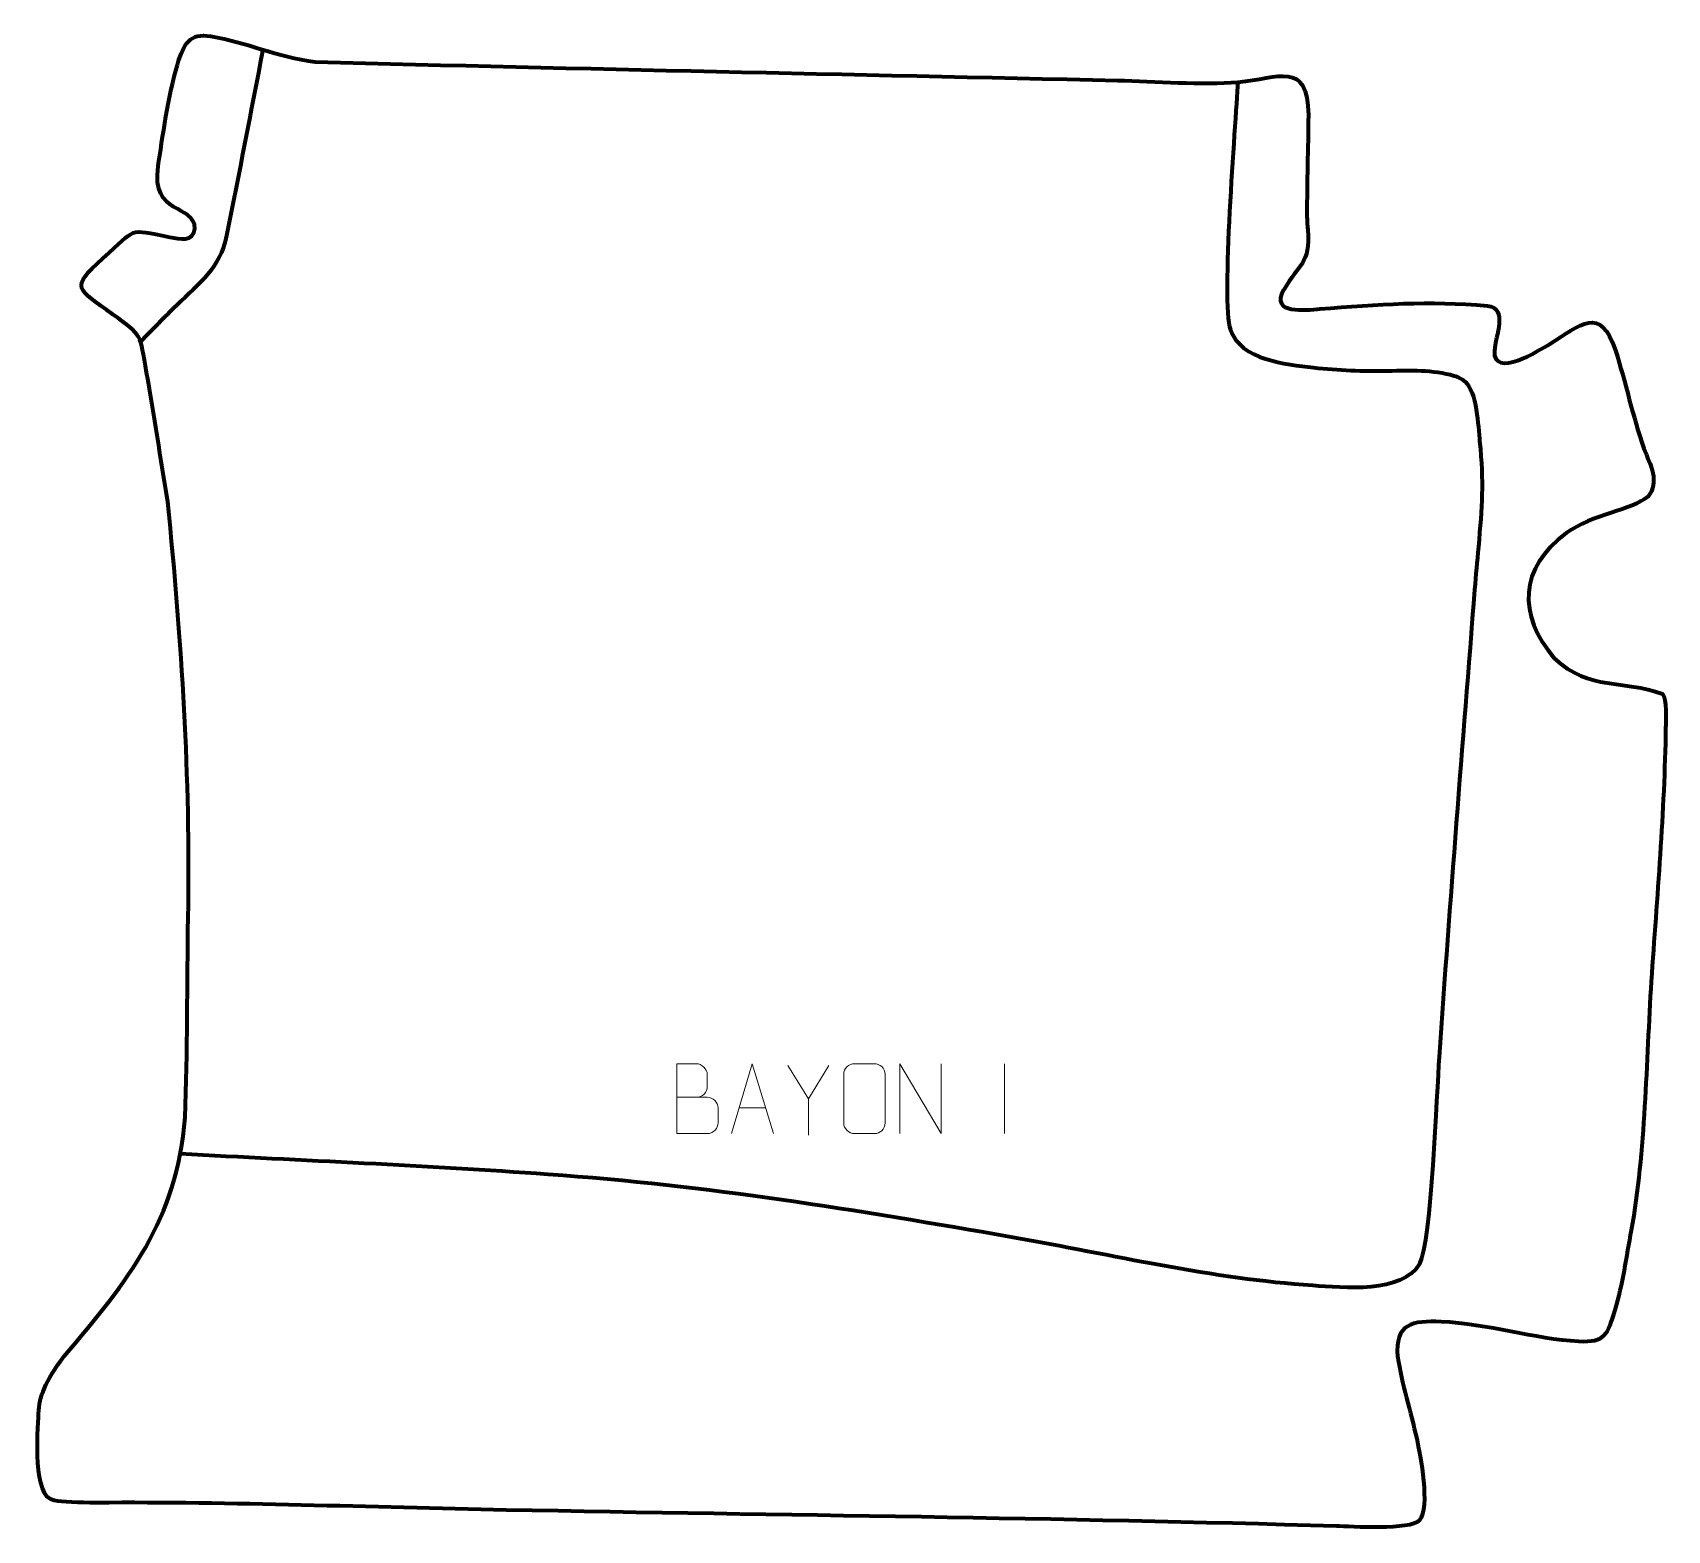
# Model space of a CAD drawing. Header units: millimetres. Extents: x -528 to 56, y 148 to 683.
import ezdxf

# ---------------------------------------------------------------- set-up
doc = ezdxf.new("R2010")
doc.units = ezdxf.units.MM
doc.header["$MEASUREMENT"] = 0
doc.layers.add('layer 2', color=7, linetype='Continuous')
doc.layers.add('layer 3', color=7, linetype='Continuous')

msp = doc.modelspace()

# ---------------------------------------------------------------- linework, layer by layer
at = {"layer": 'layer 2', "color": 142, "lineweight": 158}
for points, knots in [([(-445.9621, 676.6368), (-450.3111, 654.582), (-454.4621, 632.2973), (-458.9222, 610.3002), (-458.9222, 610.3002), (-461.3704, 598.2256), (-468.4532, 593.6183), (-476.8354, 585.2852), (-476.8354, 585.2852), (-481.1444, 581.0013), (-485.411, 576.6583), (-489.6888, 572.3418)], [0, 0, 0, 0, 0.25, 0.25, 0.25, 0.25, 0.5, 0.5, 0.5, 0.5, 1, 1, 1, 1]), ([(-97.8187, 665.0553), (-98.6398, 649.8428), (-103.9363, 586.4597), (-100.4608, 576.5835), (-100.4608, 576.5835), (-96.6076, 565.6337), (-80.9177, 564.2926), (-70.8143, 563.103), (-70.8143, 563.103), (-61.9235, 562.0562), (-53.127, 561.7357), (-44.182, 561.9), (-44.182, 561.9), (-36.1526, 562.1247), (-28.3194, 562.365), (-20.5131, 560.1672), (-20.5131, 560.1672), (-18.8191, 559.5769), (-18.0927, 559.1465), (-16.6831, 558.0849), (-16.6831, 558.0849), (-12.4652, 554.3954), (-11.9928, 542.1136), (-11.468, 536.817), (-11.468, 536.817), (-9.9725, 521.7238), (-10.6061, 513.7896), (-11.9331, 498.8627), (-11.9331, 498.8627), (-12.3781, 493.8579), (-12.8404, 488.8595), (-13.2475, 483.851), (-13.2475, 483.851), (-17.6817, 428.1681), (-22.0949, 372.4879), (-25.9696, 316.7625), (-25.9696, 316.7625), (-26.7955, 304.5578), (-28.7297, 250.4913), (-32.966, 242.949), (-32.966, 242.949), (-39.0501, 232.1166), (-60.2218, 234.4284), (-70.9984, 235.1372), (-70.9984, 235.1372), (-106.7643, 237.4898), (-142.853, 246.1573), (-178.1683, 252.356), (-178.1683, 252.356), (-234.4502, 262.1731), (-286.9436, 270.8001), (-344.1219, 274.8707), (-344.1219, 274.8707), (-387.8586, 277.9844), (-431.6832, 279.7823), (-475.462, 282.1997)], [0, 0, 0, 0, 0.06666667, 0.06666667, 0.06666667, 0.06666667, 0.13333333, 0.13333333, 0.13333333, 0.13333333, 0.2, 0.2, 0.2, 0.2, 0.26666667, 0.26666667, 0.26666667, 0.26666667, 0.33333333, 0.33333333, 0.33333333, 0.33333333, 0.4, 0.4, 0.4, 0.4, 0.46666667, 0.46666667, 0.46666667, 0.46666667, 0.53333333, 0.53333333, 0.53333333, 0.53333333, 0.6, 0.6, 0.6, 0.6, 0.66666667, 0.66666667, 0.66666667, 0.66666667, 0.73333333, 0.73333333, 0.73333333, 0.73333333, 0.8, 0.8, 0.8, 0.8, 0.86666667, 0.86666667, 0.86666667, 0.86666667, 1, 1, 1, 1])]:
    msp.add_open_spline(points, degree=3, knots=knots, dxfattribs=at)
at = {"layer": 'layer 3', "color": 242, "lineweight": 158}
msp.add_open_spline([(-479.9184, 515.1662), (-474.8629, 464.3164), (-471.7768, 417.7238), (-472.6482, 366.5158), (-472.6482, 366.5158), (-473.0461, 342.9728), (-472.8069, 318.6618), (-473.715, 295.2407), (-473.715, 295.2407), (-476.6634, 258.4666), (-493.9786, 236.8582), (-516.9021, 209.9882), (-516.9021, 209.9882), (-523.8891, 200.6153), (-525.7458, 195.6049), (-526.0572, 189.5126), (-526.0572, 189.5126), (-526.4188, 182.4372), (-528.1678, 159.5488), (-520.5263, 158.3506), (-520.5263, 158.3506), (-517.4081, 157.8616), (-511.7718, 157.5439), (-505.3813, 157.5826), (-505.3813, 157.5826), (-456.8817, 157.877), (-407.6187, 155.9339), (-359.0374, 154.9821), (-359.0374, 154.9821), (-260.1398, 153.0715), (-161.5308, 152.1788), (-62.6185, 149.2058), (-62.6185, 149.2058), (-57.5786, 149.0543), (-36.0702, 147.7283), (-33.0134, 151.2501), (-33.0134, 151.2501), (-29.0341, 155.8348), (-32.6849, 174.5855), (-33.9469, 180.4923), (-33.9469, 180.4923), (-36.1306, 190.1826), (-39.2593, 200.0114), (-40.7756, 209.7743), (-40.7756, 209.7743), (-41.8445, 221.5775), (-35.4822, 222.6724), (-25.2161, 222.2179), (-25.2161, 222.2179), (-8.6642, 221.4851), (8.0946, 216.0354), (23.9815, 215.1438), (23.9815, 215.1438), (33.3092, 214.6203), (34.1839, 217.7156), (36.7786, 226.3114), (36.7786, 226.3114), (39.5627, 235.5347), (40.9092, 245.4707), (42.6464, 254.9555), (42.6464, 254.9555), (47.7212, 282.8125), (47.9714, 315.1983), (49.8144, 343.802), (49.8144, 343.802), (51.8014, 373.5496), (54.5258, 404.7065), (54.9503, 434.3898), (54.9503, 434.3898), (54.98, 436.4615), (55.5477, 445.0982), (53.7972, 446.4747), (53.7972, 446.4747), (39.7891, 451.8927), (27.9745, 447.3108), (15.1649, 459.2531), (15.1649, 459.2531), (1.9867, 474.8361), (2.6057, 491.3921), (19.4469, 503.8909), (19.4469, 503.8909), (28.7124, 510.7673), (43.2222, 512.1879), (48.5492, 516.9337), (48.5492, 516.9337), (53.034, 522.1698), (49.376, 528.4319), (47.1977, 534.1333), (47.1977, 534.1333), (43.1001, 545.9023), (40.764, 557.5884), (37.0289, 569.1827), (37.0289, 569.1827), (31.743, 585.5907), (24.5665, 578.2696), (13.5334, 571.4799), (13.5334, 571.4799), (10.0487, 569.3354), (-6.8111, 558.8718), (-6.2011, 569.0444), (-6.2011, 569.0444), (-5.8794, 574.4097), (-1.1747, 584.2721), (-8.6826, 585.161), (-8.6826, 585.161), (-29.6099, 587.055), (-47.7268, 585.6269), (-68.4876, 584.0145), (-68.4876, 584.0145), (-73.5039, 583.625), (-86.4514, 582.0789), (-81.5124, 590.7208), (-81.5124, 590.7208), (-75.9699, 600.4187), (-71.9435, 599.6326), (-72.8728, 612.3641), (-72.8728, 612.3641), (-72.9983, 614.0844), (-73.0979, 615.7064), (-73.1741, 617.4318), (-73.1741, 617.4318), (-73.1204, 629.379), (-72.7626, 641.3171), (-72.6134, 653.2631), (-72.6134, 653.2631), (-72.9936, 673.1506), (-83.1569, 666.3386), (-97.8187, 665.0553), (-97.8187, 665.0553), (-110.47, 663.948), (-127.5036, 665.3284), (-140.8023, 665.6361), (-140.8023, 665.6361), (-236.2682, 667.845), (-331.7958, 669.7446), (-427.2471, 672.2944), (-427.2471, 672.2944), (-441.2701, 674.1375), (-451.6474, 679.2714), (-464.5742, 681.4333), (-464.5742, 681.4333), (-472.1222, 682.6956), (-474.1085, 678.9123), (-476.4856, 671.1798), (-476.4856, 671.1798), (-479.6581, 660.86), (-481.9256, 644.5149), (-483.3481, 635.0286), (-483.3481, 635.0286), (-486.0514, 617.0014), (-470.3709, 621.7831), (-470.2206, 612.6588), (-470.2206, 612.6588), (-470.8262, 607.9255), (-475.4806, 608.941), (-479.2371, 609.6515), (-479.2371, 609.6515), (-494.7888, 612.7486), (-490.42, 613.1487), (-503.0647, 602.0519), (-503.0647, 602.0519), (-515.133, 591.1989), (-512.3569, 591.377), (-499.5662, 582.0811), (-499.5662, 582.0811), (-488.8072, 574.2618), (-489.9886, 575.3529), (-487.4779, 561.2716), (-487.4779, 561.2716), (-484.7448, 545.9432), (-482.4664, 530.528), (-479.9184, 515.1662)], degree=3, knots=[0, 0, 0, 0, 0.02272727, 0.02272727, 0.02272727, 0.02272727, 0.04545455, 0.04545455, 0.04545455, 0.04545455, 0.06818182, 0.06818182, 0.06818182, 0.06818182, 0.09090909, 0.09090909, 0.09090909, 0.09090909, 0.11363636, 0.11363636, 0.11363636, 0.11363636, 0.13636364, 0.13636364, 0.13636364, 0.13636364, 0.15909091, 0.15909091, 0.15909091, 0.15909091, 0.18181818, 0.18181818, 0.18181818, 0.18181818, 0.20454545, 0.20454545, 0.20454545, 0.20454545, 0.22727273, 0.22727273, 0.22727273, 0.22727273, 0.25, 0.25, 0.25, 0.25, 0.27272727, 0.27272727, 0.27272727, 0.27272727, 0.29545455, 0.29545455, 0.29545455, 0.29545455, 0.31818182, 0.31818182, 0.31818182, 0.31818182, 0.34090909, 0.34090909, 0.34090909, 0.34090909, 0.36363636, 0.36363636, 0.36363636, 0.36363636, 0.38636364, 0.38636364, 0.38636364, 0.38636364, 0.40909091, 0.40909091, 0.40909091, 0.40909091, 0.43181818, 0.43181818, 0.43181818, 0.43181818, 0.45454545, 0.45454545, 0.45454545, 0.45454545, 0.47727273, 0.47727273, 0.47727273, 0.47727273, 0.5, 0.5, 0.5, 0.5, 0.52272727, 0.52272727, 0.52272727, 0.52272727, 0.54545455, 0.54545455, 0.54545455, 0.54545455, 0.56818182, 0.56818182, 0.56818182, 0.56818182, 0.59090909, 0.59090909, 0.59090909, 0.59090909, 0.61363636, 0.61363636, 0.61363636, 0.61363636, 0.63636364, 0.63636364, 0.63636364, 0.63636364, 0.65909091, 0.65909091, 0.65909091, 0.65909091, 0.68181818, 0.68181818, 0.68181818, 0.68181818, 0.70454545, 0.70454545, 0.70454545, 0.70454545, 0.72727273, 0.72727273, 0.72727273, 0.72727273, 0.75, 0.75, 0.75, 0.75, 0.77272727, 0.77272727, 0.77272727, 0.77272727, 0.79545455, 0.79545455, 0.79545455, 0.79545455, 0.81818182, 0.81818182, 0.81818182, 0.81818182, 0.84090909, 0.84090909, 0.84090909, 0.84090909, 0.86363636, 0.86363636, 0.86363636, 0.86363636, 0.88636364, 0.88636364, 0.88636364, 0.88636364, 0.90909091, 0.90909091, 0.90909091, 0.90909091, 0.93181818, 0.93181818, 0.93181818, 0.93181818, 0.95454545, 0.95454545, 0.95454545, 0.95454545, 1, 1, 1, 1], dxfattribs=at)
at = {"layer": 'layer 3', "color": 250, "lineweight": 9}
for points, knots in [([(-298.1906, 302.4039), (-294.552, 302.4043), (-290.9649, 302.4043), (-287.3255, 302.4039), (-287.3255, 302.4039), (-285.3501, 302.3866), (-283.4265, 300.6505), (-283.4265, 298.6009), (-283.4265, 298.6009), (-283.4269, 297.4723), (-283.4269, 294.4229), (-283.4265, 293.294), (-283.4265, 293.294), (-283.4089, 291.4361), (-284.951, 289.4222), (-287.2725, 289.4391), (-287.2725, 289.4391), (-290.9123, 289.4395), (-294.5517, 289.4395), (-298.1906, 289.4391), (-298.1906, 289.4391), (-298.1906, 297.7574), (-298.1906, 306.0752), (-298.1906, 314.3927), (-298.1906, 314.3927), (-295.8169, 314.3927), (-293.4428, 314.3927), (-291.0686, 314.3927), (-291.0686, 314.3927), (-289.3878, 314.4103), (-287.291, 312.4998), (-287.2733, 310.5374), (-287.2733, 310.5374), (-287.2737, 308.4713), (-287.2737, 308.3253), (-287.2733, 306.2588), (-287.2733, 306.2588), (-287.256, 304.1927), (-289.1105, 302.3866), (-291.1205, 302.4039)], [0, 0, 0, 0, 0.09090909, 0.09090909, 0.09090909, 0.09090909, 0.18181818, 0.18181818, 0.18181818, 0.18181818, 0.27272727, 0.27272727, 0.27272727, 0.27272727, 0.36363636, 0.36363636, 0.36363636, 0.36363636, 0.45454545, 0.45454545, 0.45454545, 0.45454545, 0.54545455, 0.54545455, 0.54545455, 0.54545455, 0.63636364, 0.63636364, 0.63636364, 0.63636364, 0.72727273, 0.72727273, 0.72727273, 0.72727273, 0.81818182, 0.81818182, 0.81818182, 0.81818182, 1, 1, 1, 1]), ([(-278.611, 289.4391), (-278.611, 289.4391), (-271.24, 314.3926), (-271.24, 314.3926), (-271.24, 314.3926), (-271.24, 314.3926), (-263.6701, 289.4391), (-263.6701, 289.4391)], [0, 0, 0, 0, 0.33333333, 0.33333333, 0.33333333, 0.33333333, 1, 1, 1, 1]), ([(-243.8181, 313.8145), (-243.8181, 313.8145), (-251.1405, 301.9158), (-251.1405, 301.9158), (-251.1405, 301.9158), (-251.1405, 301.9158), (-251.1398, 288.8609), (-251.1398, 288.8609)], [0, 0, 0, 0, 0.33333333, 0.33333333, 0.33333333, 0.33333333, 1, 1, 1, 1]), ([(-234.6601, 314.3923), (-232.3344, 314.3923), (-230.0083, 314.3923), (-227.6822, 314.3923), (-227.6822, 314.3923), (-225.7356, 314.4279), (-223.7442, 312.9363), (-223.7175, 310.4987), (-223.7175, 310.4987), (-223.7179, 304.7518), (-223.7179, 299.0045), (-223.7175, 293.2568), (-223.7175, 293.2568), (-223.8573, 290.9334), (-225.5345, 289.4538), (-227.6822, 289.443), (-227.6822, 289.443), (-230.0141, 289.4434), (-232.346, 289.4434), (-234.6775, 289.443), (-234.6775, 289.443), (-236.6025, 289.3376), (-238.5746, 291.2221), (-238.5634, 293.2394), (-238.5634, 293.2394), (-238.5631, 299.0095), (-238.5631, 304.7792), (-238.5634, 310.5485), (-238.5634, 310.5485), (-238.5592, 312.6866), (-236.8125, 314.4058), (-234.6601, 314.3923)], [0, 0, 0, 0, 0.11111111, 0.11111111, 0.11111111, 0.11111111, 0.22222222, 0.22222222, 0.22222222, 0.22222222, 0.33333333, 0.33333333, 0.33333333, 0.33333333, 0.44444444, 0.44444444, 0.44444444, 0.44444444, 0.55555556, 0.55555556, 0.55555556, 0.55555556, 0.66666667, 0.66666667, 0.66666667, 0.66666667, 0.77777778, 0.77777778, 0.77777778, 0.77777778, 1, 1, 1, 1]), ([(-218.4679, 289.4391), (-218.4679, 289.4391), (-218.4679, 314.3926), (-218.4679, 314.3926), (-218.4679, 314.3926), (-218.4679, 314.3926), (-203.8131, 289.4391), (-203.8131, 289.4391), (-203.8131, 289.4391), (-203.8131, 289.4391), (-203.8131, 314.3926), (-203.8131, 314.3926)], [0, 0, 0, 0, 0.25, 0.25, 0.25, 0.25, 0.5, 0.5, 0.5, 0.5, 1, 1, 1, 1])]:
    msp.add_open_spline(points, degree=3, knots=knots, dxfattribs=at)
for points in [[(-251.1405, 301.9158), (-251.1405, 301.9158), (-258.4614, 313.8145), (-258.4614, 313.8145)], [(-181.1405, 314.4029), (-181.1405, 314.4029), (-181.1405, 289.4288), (-181.1405, 289.4288)], [(-275.8884, 298.6885), (-275.8884, 298.6885), (-266.3927, 298.6885), (-266.3927, 298.6885)]]:
    msp.add_open_spline(points, degree=3, dxfattribs=at)

doc.saveas('drawing.dxf')
